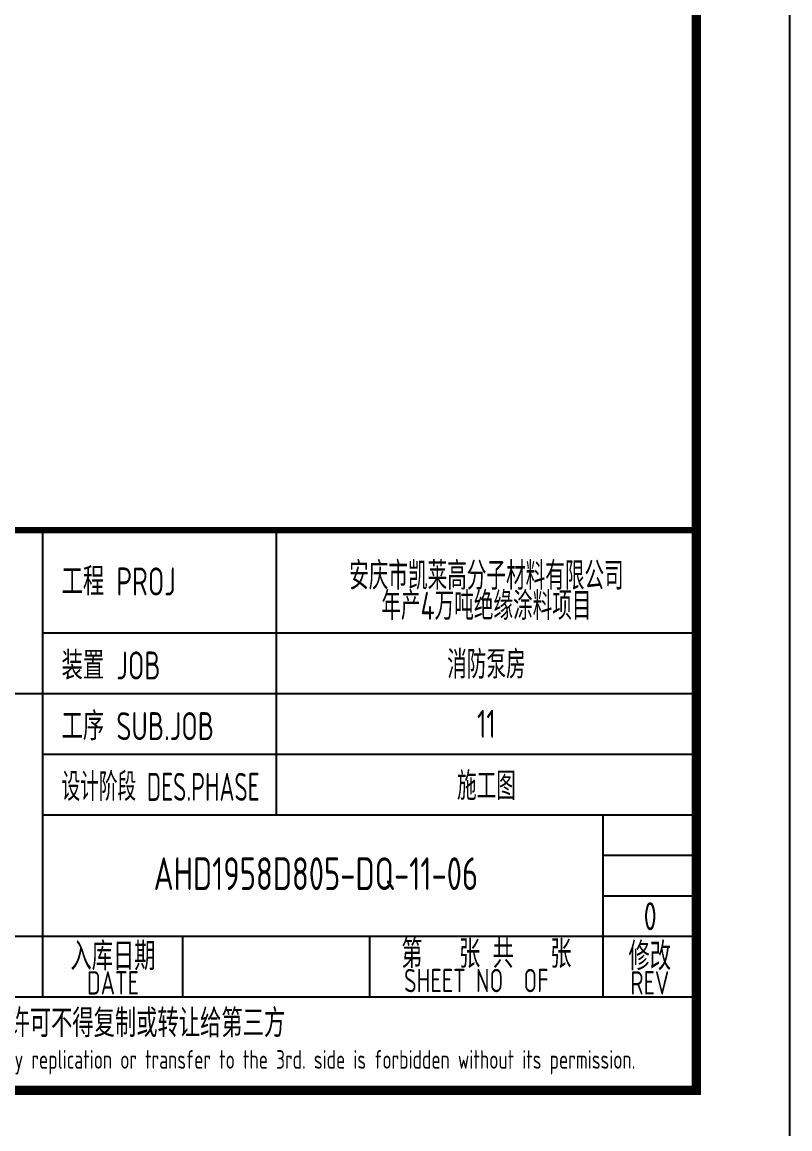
# Model space of a CAD drawing. Extents: x 5394041 to 5729212, y -433068 to -301615.
# Drawn here: x 5665064 to 5673287, y -420365 to -408508 of the extents above; entities that cross this region are included whole.
import ezdxf
from ezdxf.enums import TextEntityAlignment as Align

# ---------------------------------------------------------------- set-up
doc = ezdxf.new("R2010")
doc.units = 0
doc.header["$LTSCALE"] = 1000
doc.header["$MEASUREMENT"] = 0
doc.layers.get('0').update_dxf_attribs({"linetype": 'CONTINUOUS'})
doc.layers.add('AXIS', color=3, linetype='CONTINUOUS')
doc.layers.add('PUB_TITLE', color=4, linetype='CONTINUOUS')
doc.styles.add('AHD', font='sceie.shx', dxfattribs={"width": 0.7, "bigfont": 'sceic.shx'})
doc.styles.add('sceie', font='sceie.shx', dxfattribs={"width": 0.7, "bigfont": 'sceic.shx'})
doc.styles.add('TSSD_Rein', font='Tssdeng.shx', dxfattribs={"width": 0.7, "bigfont": 'hztxt.shx'})

msp = doc.modelspace()

# ---------------------------------------------------------------- linework, layer by layer
for p, q in [((5665287.1, -418950.6), (5665287.1, -413950.6)), ((5667787.1, -417000.6), (5667787.1, -413950.6)), ((5672287.1, -419950.6), (5672287.1, -413950.6)), ((5665287.1, -415050.6), (5672287.1, -415050.6)), ((5654287.1, -415700.6), (5672287.1, -415700.6)), ((5665287.1, -416350.6), (5672287.1, -416350.6)), ((5665287.1, -417000.6), (5672287.1, -417000.6)), ((5671287.1, -418950.6), (5671287.1, -417000.6)), ((5671287.1, -417433.9), (5672287.1, -417433.9)), ((5671287.1, -417867.2), (5672287.1, -417867.2)), ((5654287.1, -418300.6), (5672287.1, -418300.6)), ((5666787.1, -418950.6), (5666787.1, -418300.6)), ((5668787.1, -418950.6), (5668787.1, -418300.6)), ((5654287.1, -418950.6), (5672287.1, -418950.6)), ((5654287.1, -419950.6), (5672287.1, -419950.6))]:
    msp.add_line(p, q)
msp.add_lwpolyline([(5672287.1, -413950.6, 70, 70, 0), (5654287.1, -413950.6, 70, 70, 0), (5654287.1, -419950.6, 0, 0, 0)], format="xyseb")
at = {"layer": 'PUB_TITLE', "color": 4}
msp.add_lwpolyline([(5589187.1, -420950.6), (5673287.1, -420950.6), (5673287.1, -361550.6), (5589187.1, -361550.6)], close=True, dxfattribs=at)
at = {"layer": 'PUB_TITLE', "color": 4, "const_width": 100}
msp.add_lwpolyline([(5591687.1, -419950.6), (5672287.1, -419950.6), (5672287.1, -362550.6), (5591687.1, -362550.6)], close=True, dxfattribs=at)

# ---------------------------------------------------------------- texts
at = {"style": 'AHD'}
for s, width, p in [('工程 PROJ', 0.8, (5665487.1, -414650.6)), ('工程 PROJ', 0.8, (5665487.1, -414650.6)), ('装置 JOB', 0.8, (5665487.1, -415550.6)), ('装置 JOB', 0.8, (5665487.1, -415550.6)), ('工序 SUB.JOB', 0.8, (5665487.1, -416200.6)), ('工序 SUB.JOB', 0.8, (5665487.1, -416200.6)), ('设计阶段 DES.PHASE', 0.7, (5665487.1, -416850.6)), ('设计阶段 DES.PHASE', 0.7, (5665487.1, -416850.6))]:
    msp.add_text(s, height=300, dxfattribs=dict(at, width=width)).set_placement(p)
at = {"style": 'AHD', "width": 0.8}
for s, height, p in [('入库日期', 300, (5666037.1, -418500.6)), ('入库日期', 300, (5666037.1, -418500.6)), ('第   张 共   张', 300, (5670037.1, -418475.6)), ('修改', 300, (5671787.1, -418500.6)), ('修改', 300, (5671787.1, -418500.6)), ('DATE', 250, (5666037.1, -418800.6)), ('DATE', 250, (5666037.1, -418800.6)), ('SHEET NO  OF  ', 250, (5670037.1, -418775.6)), ('SHEET NO  OF  ', 250, (5670037.1, -418775.6)), ('REV', 250, (5671787.1, -418800.6)), ('REV', 250, (5671787.1, -418800.6)), ('本文件专有权属安徽华东化工医药工程有限责任公司所有,未经许可不得复制或转让给第三方', 300, (5663287.1, -419250.6)), ('本文件专有权属安徽华东化工医药工程有限责任公司所有,未经许可不得复制或转让给第三方', 300, (5663287.1, -419250.6)), ('The proprietary right of this document belongs to Anhui Huadong Chemical And Medical Engineering  Co.,Ltd.  and any replication or transfer to the 3rd. side is forbidden without its permission. ', 200, (5663287.1, -419650.6))]:
    msp.add_text(s, height=height, dxfattribs=at).set_placement(p, align=Align.MIDDLE)
at = {"width": 0.8}
for tag, text, height, style, p in [('AHD1958D805-DQ-11-06', '200320-02-040', 350, 'sceie', (5668210.7, -417630.8)), ('0', '0', 300, 'AHD', (5671791.2, -418086.7)), ('0', '0', 300, 'AHD', (5671791.2, -418086.7))]:
    msp.add_attdef(tag, text=text, height=height, dxfattribs=dict(at, style=style)).set_placement(p, align=Align.MIDDLE)
at = {"layer": 'AXIS', "style": 'TSSD_Rein', "width": 0.7}
for s, p in [('安庆市凯莱高分子材料有限公司', (5670037.1, -414423)), ('年产4万吨绝缘涂料项目', (5670037.1, -414746)), ('消防泵房', (5670037.1, -415375.6)), ('11', (5670037.1, -416025.6)), ('施工图', (5670037.1, -416675.6))]:
    msp.add_text(s, height=300, dxfattribs=at).set_placement(p, align=Align.MIDDLE)

doc.saveas('drawing.dxf')
